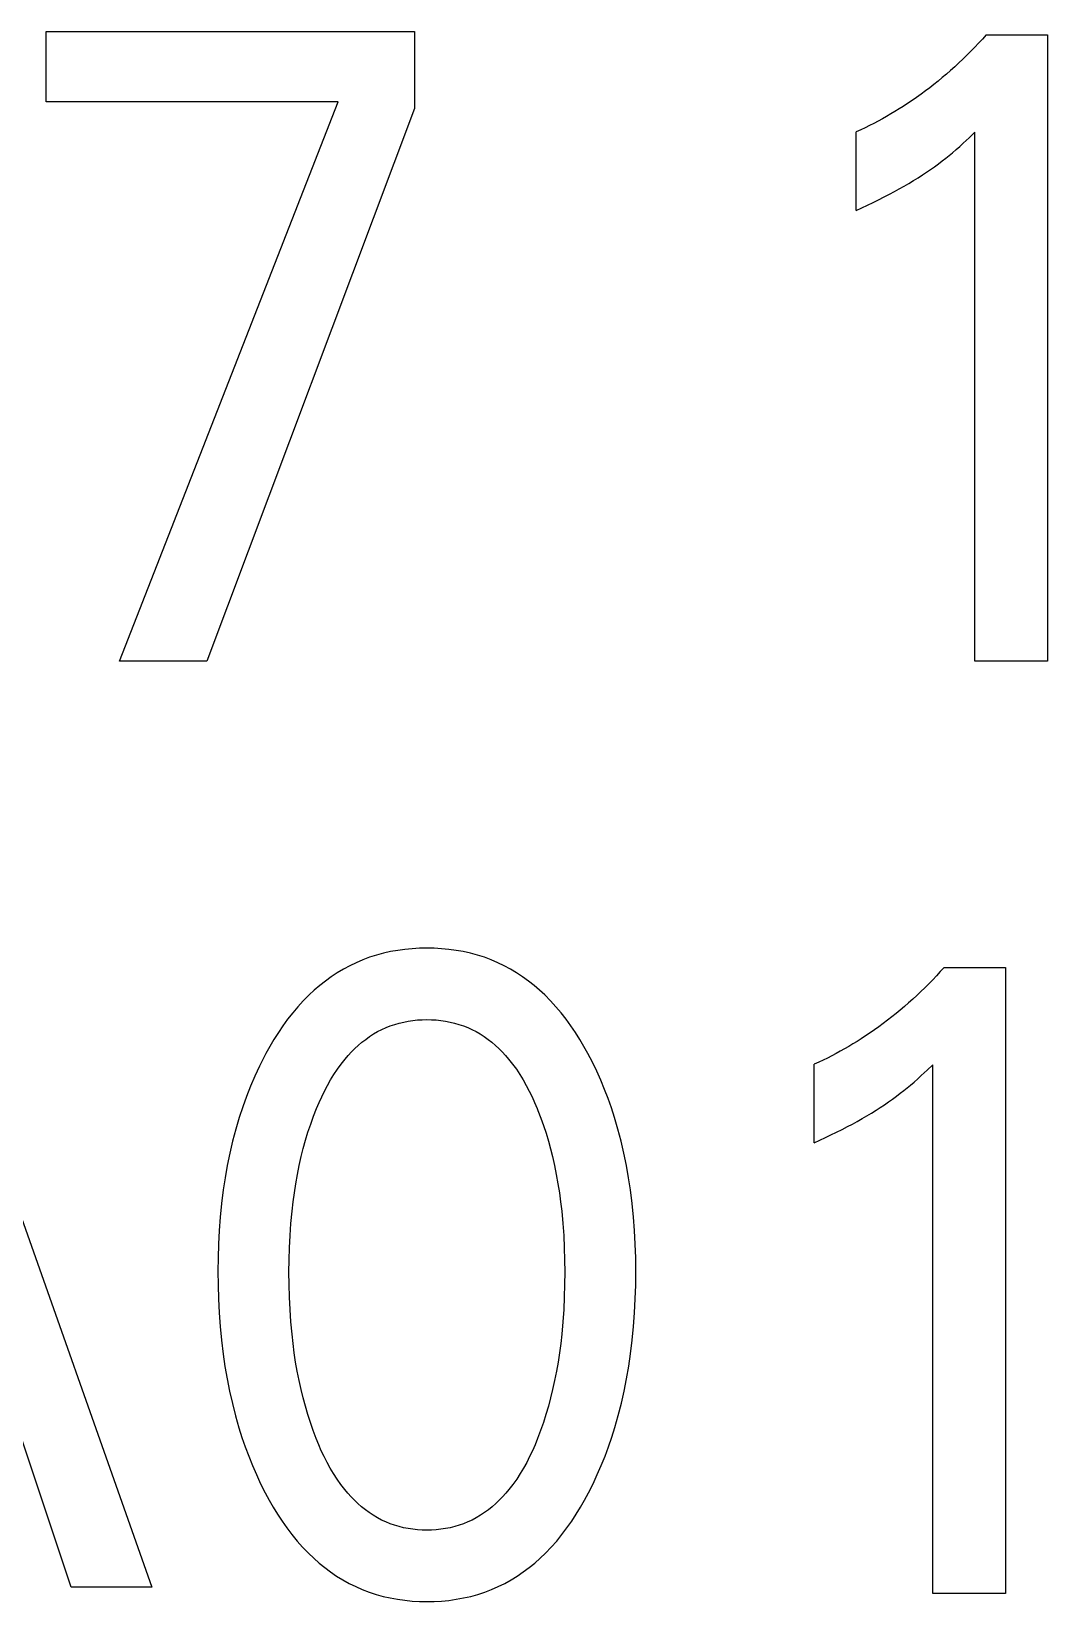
# Model space of a CAD drawing. Extents: x 10 to 879, y 6 to 221.
# Drawn here: x 710.988 to 712.991, y 134.994 to 138.091 of the extents above; entities that cross this region are included whole.
import ezdxf

# ---------------------------------------------------------------- set-up
doc = ezdxf.new("R2010")
doc.units = 0
doc.header["$LTSCALE"] = 5
doc.header["$MEASUREMENT"] = 0
doc.layers.get('0').update_dxf_attribs({"linetype": 'CONTINUOUS'})

msp = doc.modelspace()

# ---------------------------------------------------------------- linework, layer by layer
at = {"color": 7, "linetype": 'Continuous'}
for p, q in [((711.0174, 137.9521), (711.0174, 138.0912)), ((711.0174, 138.0912), (711.7435, 138.0912)), ((711.7435, 138.0912), (711.7435, 137.9389)), ((712.8627, 138.076), (712.8553, 138.0679)), ((712.8701, 138.0842), (712.8627, 138.076)), ((712.8701, 138.0842), (712.9912, 138.0842)), ((712.9912, 138.0842), (712.9912, 136.849)), ((712.8323, 138.0443), (712.8244, 138.0366)), ((712.84, 138.052), (712.8323, 138.0443)), ((712.8477, 138.0599), (712.84, 138.052)), ((712.8553, 138.0679), (712.8477, 138.0599)), ((712.7918, 138.007), (712.7837, 138.0001)), ((712.8001, 138.0142), (712.7918, 138.007)), ((712.8083, 138.0216), (712.8001, 138.0142)), ((712.8164, 138.029), (712.8083, 138.0216)), ((712.8244, 138.0366), (712.8164, 138.029)), ((712.7588, 137.9801), (712.7503, 137.9737)), ((712.7672, 137.9866), (712.7588, 137.9801)), ((712.7755, 137.9933), (712.7672, 137.9866)), ((712.7837, 138.0001), (712.7755, 137.9933)), ((711.5928, 137.9521), (711.0174, 137.9521)), ((711.162, 136.849), (711.5928, 137.9521)), ((712.7154, 137.9491), (712.7065, 137.9433)), ((712.7243, 137.9551), (712.7154, 137.9491)), ((712.733, 137.9611), (712.7243, 137.9551)), ((712.7417, 137.9673), (712.733, 137.9611)), ((712.7503, 137.9737), (712.7417, 137.9673)), ((711.7435, 137.9389), (711.3339, 136.849)), ((712.6571, 137.9142), (712.6486, 137.9098)), ((712.6655, 137.9188), (712.6571, 137.9142)), ((712.6738, 137.9235), (712.6655, 137.9188)), ((712.6821, 137.9283), (712.6738, 137.9235)), ((712.6903, 137.9332), (712.6821, 137.9283)), ((712.6984, 137.9382), (712.6903, 137.9332)), ((712.7065, 137.9433), (712.6984, 137.9382)), ((712.6229, 137.8971), (712.6142, 137.8931)), ((712.6142, 137.7382), (712.6142, 137.8931)), ((712.6315, 137.9012), (712.6229, 137.8971)), ((712.6401, 137.9055), (712.6315, 137.9012)), ((712.6486, 137.9098), (712.6401, 137.9055)), ((712.8367, 137.8814), (712.8481, 137.8922)), ((712.8481, 136.849), (712.8481, 137.8922)), ((712.7971, 137.8465), (712.8037, 137.8519)), ((712.8037, 137.8519), (712.8109, 137.8581)), ((712.8109, 137.8581), (712.8181, 137.8644)), ((712.8181, 137.8644), (712.8251, 137.8707)), ((712.8251, 137.8707), (712.8367, 137.8814)), ((712.7604, 137.8188), (712.7683, 137.8244)), ((712.7683, 137.8244), (712.7761, 137.8301)), ((712.7761, 137.8301), (712.7837, 137.8359)), ((712.7837, 137.8359), (712.7905, 137.8412)), ((712.7905, 137.8412), (712.7971, 137.8465)), ((712.7084, 137.7859), (712.7178, 137.7914)), ((712.7178, 137.7914), (712.7271, 137.797)), ((712.7271, 137.797), (712.7363, 137.8027)), ((712.7363, 137.8027), (712.7444, 137.808)), ((712.7444, 137.808), (712.7524, 137.8133)), ((712.7524, 137.8133), (712.7604, 137.8188)), ((712.6472, 137.7537), (712.6581, 137.7591)), ((712.6581, 137.7591), (712.669, 137.7646)), ((712.669, 137.7646), (712.6798, 137.7702)), ((712.6798, 137.7702), (712.6894, 137.7753)), ((712.6894, 137.7753), (712.6989, 137.7805)), ((712.6989, 137.7805), (712.7084, 137.7859)), ((712.6142, 137.7382), (712.6252, 137.7433)), ((712.6252, 137.7433), (712.6362, 137.7484)), ((712.6362, 137.7484), (712.6472, 137.7537)), ((711.3339, 136.849), (711.162, 136.849)), ((712.9912, 136.849), (712.8481, 136.849)), ((711.6822, 136.2729), (711.6683, 136.2692)), ((711.6962, 136.2761), (711.6822, 136.2729)), ((711.7103, 136.2786), (711.6962, 136.2761)), ((711.7246, 136.2805), (711.7103, 136.2786)), ((711.7389, 136.2819), (711.7246, 136.2805)), ((711.7533, 136.2827), (711.7389, 136.2819)), ((711.7677, 136.283), (711.7533, 136.2827)), ((711.7822, 136.2827), (711.7677, 136.283)), ((711.7966, 136.2819), (711.7822, 136.2827)), ((711.811, 136.2805), (711.7966, 136.2819)), ((711.8253, 136.2786), (711.811, 136.2805)), ((711.8394, 136.2761), (711.8253, 136.2786)), ((711.8535, 136.273), (711.8394, 136.2761)), ((711.8673, 136.2692), (711.8535, 136.273)), ((710.7873, 136.2645), (711.2256, 135.0223)), ((711.6032, 136.2415), (711.5911, 136.2342)), ((711.6156, 136.2482), (711.6032, 136.2415)), ((711.6283, 136.2543), (711.6156, 136.2482)), ((711.6413, 136.2599), (711.6283, 136.2543)), ((711.6547, 136.2649), (711.6413, 136.2599)), ((711.6683, 136.2692), (711.6547, 136.2649)), ((711.881, 136.2649), (711.8673, 136.2692)), ((711.8945, 136.2599), (711.881, 136.2649)), ((711.9074, 136.2543), (711.8945, 136.2599)), ((711.9201, 136.2482), (711.9074, 136.2543)), ((711.9326, 136.2415), (711.9201, 136.2482)), ((711.9447, 136.2342), (711.9326, 136.2415)), ((712.7872, 136.2449), (712.7798, 136.2368)), ((712.7872, 136.2449), (712.9083, 136.2449)), ((712.9083, 136.2449), (712.9083, 135.0098)), ((711.5678, 136.2181), (711.5567, 136.2094)), ((711.5793, 136.2264), (711.5678, 136.2181)), ((711.5911, 136.2342), (711.5793, 136.2264)), ((711.9565, 136.2264), (711.9447, 136.2342)), ((711.968, 136.2182), (711.9565, 136.2264)), ((711.9791, 136.2094), (711.968, 136.2182)), ((712.7572, 136.2128), (712.7494, 136.205)), ((712.7648, 136.2207), (712.7572, 136.2128)), ((712.7724, 136.2287), (712.7648, 136.2207)), ((712.7798, 136.2368), (712.7724, 136.2287)), ((711.5242, 136.1793), (711.5135, 136.1675)), ((711.5355, 136.1906), (711.5242, 136.1793)), ((711.5459, 136.2002), (711.5355, 136.1906)), ((711.5567, 136.2094), (711.5459, 136.2002)), ((711.9899, 136.2002), (711.9791, 136.2094)), ((712.0002, 136.1906), (711.9899, 136.2002)), ((712.0115, 136.1793), (712.0002, 136.1906)), ((712.0222, 136.1675), (712.0115, 136.1793)), ((712.7254, 136.1823), (712.7172, 136.175)), ((712.7335, 136.1898), (712.7254, 136.1823)), ((712.7415, 136.1974), (712.7335, 136.1898)), ((712.7494, 136.205), (712.7415, 136.1974)), ((711.5032, 136.1553), (711.4933, 136.1427)), ((711.5135, 136.1675), (711.5032, 136.1553)), ((712.0325, 136.1553), (712.0222, 136.1675)), ((712.0423, 136.1427), (712.0325, 136.1553)), ((712.6926, 136.1541), (712.6843, 136.1474)), ((712.7008, 136.1609), (712.6926, 136.1541)), ((712.709, 136.1678), (712.7008, 136.1609)), ((712.7172, 136.175), (712.709, 136.1678)), ((711.4839, 136.1297), (711.475, 136.1165)), ((711.4933, 136.1427), (711.4839, 136.1297)), ((711.6626, 136.1137), (711.6707, 136.1184)), ((711.6707, 136.1184), (711.679, 136.1226)), ((711.679, 136.1226), (711.6873, 136.1264)), ((711.6873, 136.1264), (711.6957, 136.1297)), ((711.6957, 136.1297), (711.7044, 136.1327)), ((711.7044, 136.1327), (711.7132, 136.1352)), ((711.7132, 136.1352), (711.7221, 136.1373)), ((711.7221, 136.1373), (711.7311, 136.1391)), ((711.7311, 136.1391), (711.7402, 136.1404)), ((711.7402, 136.1404), (711.7493, 136.1414)), ((711.7493, 136.1414), (711.7585, 136.1419)), ((711.7585, 136.1419), (711.7677, 136.1421)), ((711.7677, 136.1421), (711.7769, 136.1419)), ((711.7769, 136.1419), (711.7861, 136.1414)), ((711.7861, 136.1414), (711.7953, 136.1404)), ((711.7953, 136.1404), (711.8043, 136.1391)), ((711.8043, 136.1391), (711.8134, 136.1373)), ((711.8134, 136.1373), (711.8223, 136.1352)), ((711.8223, 136.1352), (711.831, 136.1327)), ((711.831, 136.1327), (711.8397, 136.1297)), ((711.8397, 136.1297), (711.8482, 136.1264)), ((711.8482, 136.1264), (711.8565, 136.1226)), ((711.8565, 136.1226), (711.8647, 136.1184)), ((711.8647, 136.1184), (711.8728, 136.1137)), ((712.0516, 136.1297), (712.0423, 136.1427)), ((712.0606, 136.1165), (712.0516, 136.1297)), ((712.6502, 136.1219), (712.6414, 136.1158)), ((712.6588, 136.1281), (712.6502, 136.1219)), ((712.6674, 136.1344), (712.6588, 136.1281)), ((712.6759, 136.1409), (712.6674, 136.1344)), ((712.6843, 136.1474), (712.6759, 136.1409)), ((711.4583, 136.0892), (711.4505, 136.0752)), ((711.4664, 136.103), (711.4583, 136.0892)), ((711.475, 136.1165), (711.4664, 136.103)), ((711.6257, 136.0849), (711.6326, 136.0913)), ((711.6326, 136.0913), (711.6398, 136.0974)), ((711.6398, 136.0974), (711.6471, 136.1031)), ((711.6471, 136.1031), (711.6548, 136.1086)), ((711.6548, 136.1086), (711.6626, 136.1137)), ((711.8728, 136.1137), (711.8807, 136.1086)), ((711.8807, 136.1086), (711.8883, 136.1031)), ((711.8883, 136.1031), (711.8957, 136.0974)), ((711.8957, 136.0974), (711.9028, 136.0913)), ((711.9028, 136.0913), (711.9097, 136.0849)), ((712.0691, 136.1029), (712.0606, 136.1165)), ((712.0772, 136.0892), (712.0691, 136.1029)), ((712.0849, 136.0752), (712.0772, 136.0892)), ((712.5992, 136.0891), (712.5909, 136.0843)), ((712.6074, 136.094), (712.5992, 136.0891)), ((712.6156, 136.099), (712.6074, 136.094)), ((712.6237, 136.1041), (712.6156, 136.099)), ((712.6326, 136.1099), (712.6237, 136.1041)), ((712.6414, 136.1158), (712.6326, 136.1099)), ((711.4477, 136.0699), (711.4378, 136.0504)), ((711.4505, 136.0752), (711.4477, 136.0699)), ((711.5987, 136.0544), (711.6065, 136.0642)), ((711.6065, 136.0642), (711.6127, 136.0713)), ((711.6127, 136.0713), (711.6191, 136.0782)), ((711.6191, 136.0782), (711.6257, 136.0849)), ((711.9097, 136.0849), (711.9164, 136.0782)), ((711.9164, 136.0782), (711.9228, 136.0713)), ((711.9228, 136.0713), (711.9289, 136.0642)), ((711.9289, 136.0642), (711.9367, 136.0544)), ((712.094, 136.0578), (712.0849, 136.0752)), ((712.1025, 136.0402), (712.094, 136.0578)), ((712.54, 136.0579), (712.5313, 136.0539)), ((712.5486, 136.062), (712.54, 136.0579)), ((712.5572, 136.0662), (712.5486, 136.062)), ((712.5657, 136.0706), (712.5572, 136.0662)), ((712.5742, 136.075), (712.5657, 136.0706)), ((712.5826, 136.0796), (712.5742, 136.075)), ((712.5909, 136.0843), (712.5826, 136.0796)), ((711.4286, 136.0307), (711.42, 136.0107)), ((711.4378, 136.0504), (711.4286, 136.0307)), ((711.5779, 136.0232), (711.5844, 136.0339)), ((711.5844, 136.0339), (711.5913, 136.0443)), ((711.5913, 136.0443), (711.5987, 136.0544)), ((711.9367, 136.0544), (711.9441, 136.0443)), ((711.9441, 136.0443), (711.951, 136.0339)), ((711.951, 136.0339), (711.9575, 136.0232)), ((712.1104, 136.0224), (712.1025, 136.0402)), ((712.5313, 135.899), (712.5313, 136.0539)), ((712.7281, 136.0189), (712.7352, 136.0251)), ((712.7352, 136.0251), (712.7423, 136.0315)), ((712.7423, 136.0315), (712.7538, 136.0422)), ((712.7538, 136.0422), (712.7652, 136.053)), ((712.7652, 135.0098), (712.7652, 136.053)), ((711.42, 136.0107), (711.412, 135.9904)), ((711.5605, 135.9899), (711.5659, 136.0012)), ((711.5659, 136.0012), (711.5717, 136.0123)), ((711.5717, 136.0123), (711.5779, 136.0232)), ((711.9575, 136.0232), (711.9637, 136.0123)), ((711.9637, 136.0123), (711.9695, 136.0012)), ((711.9695, 136.0012), (711.975, 135.9899)), ((712.1179, 136.0044), (712.1104, 136.0224)), ((712.1249, 135.9862), (712.1179, 136.0044)), ((712.6932, 135.9908), (712.7009, 135.9967)), ((712.7009, 135.9967), (712.7076, 136.0019)), ((712.7076, 136.0019), (712.7142, 136.0073)), ((712.7142, 136.0073), (712.7208, 136.0127)), ((712.7208, 136.0127), (712.7281, 136.0189)), ((711.4047, 135.9699), (711.3979, 135.9492)), ((711.412, 135.9904), (711.4047, 135.9699)), ((711.5443, 135.9514), (711.5504, 135.9669)), ((711.5504, 135.9669), (711.5553, 135.9785)), ((711.5553, 135.9785), (711.5605, 135.9899)), ((711.975, 135.9899), (711.9801, 135.9785)), ((711.9801, 135.9785), (711.985, 135.9669)), ((711.985, 135.9669), (711.9867, 135.9628)), ((711.9867, 135.9628), (711.9924, 135.9479)), ((712.1315, 135.9678), (712.1249, 135.9862)), ((712.1375, 135.9492), (712.1315, 135.9678)), ((712.6442, 135.9578), (712.6534, 135.9635)), ((712.6534, 135.9635), (712.6615, 135.9687)), ((712.6615, 135.9687), (712.6696, 135.9741)), ((712.6696, 135.9741), (712.6775, 135.9796)), ((712.6775, 135.9796), (712.6854, 135.9851)), ((712.6854, 135.9851), (712.6932, 135.9908)), ((711.3979, 135.9492), (711.391, 135.9258)), ((711.5334, 135.92), (711.5387, 135.9358)), ((711.5387, 135.9358), (711.5443, 135.9514)), ((711.9924, 135.9479), (711.9977, 135.933)), ((711.9977, 135.933), (712.0026, 135.9179)), ((712.1444, 135.9258), (712.1375, 135.9492)), ((712.5969, 135.9309), (712.6065, 135.9361)), ((712.6065, 135.9361), (712.616, 135.9413)), ((712.616, 135.9413), (712.6255, 135.9467)), ((712.6255, 135.9467), (712.6349, 135.9521)), ((712.6349, 135.9521), (712.6442, 135.9578)), ((711.3847, 135.9021), (711.3792, 135.8783)), ((711.391, 135.9258), (711.3847, 135.9021)), ((711.5242, 135.8881), (711.5286, 135.9041)), ((711.5286, 135.9041), (711.5334, 135.92)), ((712.0026, 135.9179), (712.0072, 135.9026)), ((712.0072, 135.9026), (712.0114, 135.8873)), ((712.1507, 135.9021), (712.1444, 135.9258)), ((712.1562, 135.8783), (712.1507, 135.9021)), ((712.5313, 135.899), (712.5423, 135.904)), ((712.5423, 135.904), (712.5533, 135.9092)), ((712.5533, 135.9092), (712.5643, 135.9145)), ((712.5643, 135.9145), (712.5752, 135.9198)), ((712.5752, 135.9198), (712.5861, 135.9253)), ((712.5861, 135.9253), (712.5969, 135.9309)), ((711.3792, 135.8783), (711.3743, 135.8543)), ((711.5161, 135.8542), (711.5201, 135.8719)), ((711.5201, 135.8719), (711.5242, 135.8881)), ((712.0114, 135.8873), (712.0153, 135.8719)), ((712.0153, 135.8719), (712.0193, 135.8542)), ((712.1611, 135.8543), (712.1562, 135.8783)), ((711.3743, 135.8543), (711.37, 135.8302)), ((711.5125, 135.8363), (711.5161, 135.8542)), ((712.0193, 135.8542), (712.0229, 135.8363)), ((712.1654, 135.8302), (712.1611, 135.8543)), ((711.37, 135.8302), (711.3664, 135.806)), ((711.5065, 135.8004), (711.5093, 135.8184)), ((711.5093, 135.8184), (711.5125, 135.8363)), ((712.0229, 135.8363), (712.0261, 135.8184)), ((712.0261, 135.8184), (712.0289, 135.8004)), ((712.1691, 135.806), (712.1654, 135.8302)), ((711.363, 135.7794), (711.3604, 135.7527)), ((711.3664, 135.806), (711.363, 135.7794)), ((711.502, 135.7642), (711.5041, 135.7823)), ((711.5041, 135.7823), (711.5065, 135.8004)), ((712.0289, 135.8004), (712.0314, 135.7823)), ((712.0314, 135.7823), (712.0335, 135.7642)), ((712.1724, 135.7794), (712.1691, 135.806)), ((712.175, 135.7527), (712.1724, 135.7794)), ((711.3604, 135.7527), (711.3584, 135.726)), ((711.4997, 135.7402), (711.502, 135.7642)), ((712.0335, 135.7642), (712.0357, 135.7402)), ((712.1771, 135.726), (712.175, 135.7527)), ((711.3584, 135.726), (711.357, 135.6992)), ((711.4968, 135.6921), (711.498, 135.7162)), ((711.498, 135.7162), (711.4997, 135.7402)), ((712.0357, 135.7402), (712.0374, 135.7162)), ((712.0374, 135.7162), (712.0386, 135.6921)), ((712.1785, 135.6992), (712.1771, 135.726)), ((711.357, 135.6992), (711.3561, 135.6724)), ((711.4961, 135.668), (711.4968, 135.6921)), ((712.0386, 135.6921), (712.0393, 135.668)), ((712.1793, 135.6724), (712.1785, 135.6992)), ((711.3561, 135.6724), (711.3558, 135.6456)), ((711.4959, 135.6438), (711.4961, 135.668)), ((712.0393, 135.668), (712.0395, 135.6438)), ((712.1796, 135.6456), (712.1793, 135.6724)), ((711.3558, 135.6456), (711.3561, 135.6183)), ((711.4961, 135.6194), (711.4959, 135.6438)), ((712.0395, 135.6438), (712.0393, 135.6194)), ((712.1793, 135.6184), (712.1796, 135.6456)), ((711.3561, 135.6183), (711.3569, 135.5911)), ((711.3569, 135.5911), (711.3583, 135.5638)), ((711.4968, 135.5949), (711.4961, 135.6194)), ((711.498, 135.5704), (711.4968, 135.5949)), ((712.0386, 135.5949), (712.0375, 135.5704)), ((712.0393, 135.6194), (712.0386, 135.5949)), ((712.1771, 135.564), (712.1785, 135.5912)), ((712.1785, 135.5912), (712.1793, 135.6184)), ((711.3583, 135.5638), (711.3603, 135.5366)), ((711.4996, 135.546), (711.498, 135.5704)), ((712.0375, 135.5704), (712.0358, 135.546)), ((712.1751, 135.5369), (712.1771, 135.564)), ((711.3603, 135.5366), (711.3629, 135.5095)), ((711.5019, 135.5217), (711.4996, 135.546)), ((712.0358, 135.546), (712.0335, 135.5217)), ((712.1725, 135.5098), (712.1751, 135.5369)), ((711.3629, 135.5095), (711.3662, 135.4824)), ((711.5039, 135.5033), (711.5019, 135.5217)), ((711.5064, 135.4849), (711.5039, 135.5033)), ((712.0315, 135.5033), (712.0291, 135.4849)), ((712.0335, 135.5217), (712.0315, 135.5033)), ((712.1692, 135.4828), (712.1725, 135.5098)), ((711.3662, 135.4824), (711.3698, 135.4579)), ((711.5091, 135.4666), (711.5064, 135.4849)), ((711.5123, 135.4484), (711.5091, 135.4666)), ((712.0263, 135.4666), (712.0231, 135.4484)), ((712.0291, 135.4849), (712.0263, 135.4666)), ((712.1656, 135.4582), (712.1692, 135.4828)), ((711.3698, 135.4579), (711.374, 135.4334)), ((711.5158, 135.4303), (711.5123, 135.4484)), ((712.0231, 135.4484), (712.0196, 135.4303)), ((712.1614, 135.4338), (712.1656, 135.4582)), ((711.374, 135.4334), (711.3788, 135.409)), ((711.3788, 135.409), (711.3843, 135.3848)), ((711.5198, 135.4122), (711.5158, 135.4303)), ((711.5238, 135.3958), (711.5198, 135.4122)), ((712.0156, 135.4122), (712.0116, 135.3958)), ((712.0196, 135.4303), (712.0156, 135.4122)), ((712.1511, 135.3852), (712.1566, 135.4094)), ((712.1566, 135.4094), (712.1614, 135.4338)), ((711.3843, 135.3848), (711.3904, 135.3607)), ((711.5282, 135.3795), (711.5238, 135.3958)), ((711.5329, 135.3633), (711.5282, 135.3795)), ((712.0073, 135.3795), (712.0025, 135.3633)), ((712.0116, 135.3958), (712.0073, 135.3795)), ((712.145, 135.3611), (712.1511, 135.3852)), ((711.0666, 135.0223), (710.9591, 135.3463)), ((711.3904, 135.3607), (711.3972, 135.3369)), ((711.5381, 135.3472), (711.5329, 135.3633)), ((711.5436, 135.3313), (711.5381, 135.3472)), ((711.9974, 135.3472), (711.9918, 135.3313)), ((712.0025, 135.3633), (711.9974, 135.3472)), ((712.1382, 135.3373), (712.145, 135.3611)), ((711.3972, 135.3369), (711.4032, 135.3181)), ((711.4032, 135.3181), (711.4096, 135.2994)), ((711.5497, 135.3155), (711.5436, 135.3313)), ((711.5545, 135.3036), (711.5497, 135.3155)), ((711.9858, 135.3155), (711.9809, 135.3036)), ((711.9918, 135.3313), (711.9858, 135.3155)), ((712.1258, 135.2997), (712.1322, 135.3184)), ((712.1322, 135.3184), (712.1382, 135.3373)), ((711.4096, 135.2994), (711.4165, 135.2809)), ((711.4165, 135.2809), (711.4238, 135.2626)), ((711.5597, 135.2918), (711.5545, 135.3036)), ((711.5651, 135.2802), (711.5597, 135.2918)), ((711.9758, 135.2918), (711.9703, 135.2802)), ((711.9809, 135.3036), (711.9758, 135.2918)), ((712.1116, 135.2628), (712.1189, 135.2811)), ((712.1189, 135.2811), (712.1258, 135.2997)), ((711.4238, 135.2626), (711.4317, 135.2445)), ((711.5709, 135.2688), (711.5651, 135.2802)), ((711.5771, 135.2576), (711.5709, 135.2688)), ((711.5836, 135.2466), (711.5771, 135.2576)), ((711.9583, 135.2576), (711.9518, 135.2466)), ((711.9645, 135.2688), (711.9583, 135.2576)), ((711.9703, 135.2802), (711.9645, 135.2688)), ((712.1037, 135.2446), (712.1116, 135.2628)), ((711.4317, 135.2445), (711.4401, 135.2266)), ((711.4401, 135.2266), (711.449, 135.2089)), ((711.5906, 135.2358), (711.5836, 135.2466)), ((711.598, 135.2254), (711.5906, 135.2358)), ((711.6059, 135.2152), (711.598, 135.2254)), ((711.9374, 135.2254), (711.9296, 135.2152)), ((711.9448, 135.2358), (711.9374, 135.2254)), ((711.9518, 135.2466), (711.9448, 135.2358)), ((712.0864, 135.2089), (712.0953, 135.2267)), ((712.0953, 135.2267), (712.1037, 135.2446)), ((711.449, 135.2089), (711.4567, 135.1945)), ((711.4567, 135.1945), (711.4649, 135.1803)), ((711.612, 135.2079), (711.6059, 135.2152)), ((711.6184, 135.2008), (711.612, 135.2079)), ((711.625, 135.194), (711.6184, 135.2008)), ((711.6319, 135.1874), (711.625, 135.194)), ((711.9104, 135.194), (711.9035, 135.1874)), ((711.917, 135.2008), (711.9104, 135.194)), ((711.9234, 135.2079), (711.917, 135.2008)), ((711.9296, 135.2152), (711.9234, 135.2079)), ((712.0706, 135.1803), (712.0787, 135.1945)), ((712.0787, 135.1945), (712.0864, 135.2089)), ((711.4649, 135.1803), (711.4734, 135.1663)), ((711.4734, 135.1663), (711.4823, 135.1526)), ((711.6391, 135.1811), (711.6319, 135.1874)), ((711.6465, 135.1752), (711.6391, 135.1811)), ((711.6542, 135.1696), (711.6465, 135.1752)), ((711.6621, 135.1643), (711.6542, 135.1696)), ((711.6702, 135.1595), (711.6621, 135.1643)), ((711.6785, 135.155), (711.6702, 135.1595)), ((711.8652, 135.1595), (711.8569, 135.155)), ((711.8734, 135.1643), (711.8652, 135.1595)), ((711.8813, 135.1696), (711.8734, 135.1643)), ((711.8889, 135.1752), (711.8813, 135.1696)), ((711.8963, 135.1811), (711.8889, 135.1752)), ((711.9035, 135.1874), (711.8963, 135.1811)), ((712.0532, 135.1527), (712.0621, 135.1663)), ((712.0621, 135.1663), (712.0706, 135.1803)), ((711.4823, 135.1526), (711.4918, 135.1393)), ((711.4918, 135.1393), (711.5016, 135.1262)), ((711.5016, 135.1262), (711.512, 135.1136)), ((711.6868, 135.1512), (711.6785, 135.155)), ((711.6954, 135.1477), (711.6868, 135.1512)), ((711.704, 135.1447), (711.6954, 135.1477)), ((711.7128, 135.1421), (711.704, 135.1447)), ((711.7218, 135.1399), (711.7128, 135.1421)), ((711.7308, 135.1381), (711.7218, 135.1399)), ((711.74, 135.1368), (711.7308, 135.1381)), ((711.7492, 135.1358), (711.74, 135.1368)), ((711.7584, 135.1352), (711.7492, 135.1358)), ((711.7677, 135.135), (711.7584, 135.1352)), ((711.777, 135.1352), (711.7677, 135.135)), ((711.7862, 135.1358), (711.777, 135.1352)), ((711.7954, 135.1368), (711.7862, 135.1358)), ((711.8046, 135.1381), (711.7954, 135.1368)), ((711.8136, 135.1399), (711.8046, 135.1381)), ((711.8226, 135.1421), (711.8136, 135.1399)), ((711.8314, 135.1447), (711.8226, 135.1421)), ((711.8401, 135.1477), (711.8314, 135.1447)), ((711.8486, 135.1512), (711.8401, 135.1477)), ((711.8569, 135.155), (711.8486, 135.1512)), ((712.0237, 135.1136), (712.034, 135.1262)), ((712.034, 135.1262), (712.0439, 135.1393)), ((712.0439, 135.1393), (712.0532, 135.1527)), ((711.512, 135.1136), (711.5228, 135.1014)), ((711.5228, 135.1014), (711.5342, 135.0896)), ((712.0016, 135.0896), (712.0129, 135.1014)), ((712.0129, 135.1014), (712.0237, 135.1136)), ((711.5342, 135.0896), (711.5446, 135.0797)), ((711.5446, 135.0797), (711.5553, 135.0702)), ((711.5553, 135.0702), (711.5665, 135.0612)), ((711.9693, 135.0612), (711.9804, 135.0702)), ((711.9804, 135.0702), (711.9912, 135.0797)), ((711.9912, 135.0797), (712.0016, 135.0896)), ((711.5665, 135.0612), (711.578, 135.0527)), ((711.578, 135.0527), (711.5899, 135.0446)), ((711.5899, 135.0446), (711.6021, 135.0371)), ((711.6021, 135.0371), (711.6146, 135.0301)), ((711.9212, 135.0301), (711.9337, 135.0371)), ((711.9337, 135.0371), (711.9459, 135.0446)), ((711.9459, 135.0446), (711.9578, 135.0526)), ((711.9578, 135.0526), (711.9693, 135.0612)), ((711.2256, 135.0223), (711.0666, 135.0223)), ((711.6146, 135.0301), (711.6274, 135.0237)), ((711.6274, 135.0237), (711.6404, 135.018)), ((711.6404, 135.018), (711.6539, 135.0128)), ((711.6539, 135.0128), (711.6676, 135.0084)), ((711.6676, 135.0084), (711.6815, 135.0045)), ((711.6815, 135.0045), (711.6956, 135.0013)), ((711.84, 135.0013), (711.8541, 135.0045)), ((711.8541, 135.0045), (711.8681, 135.0083)), ((711.8681, 135.0083), (711.8818, 135.0128)), ((711.8818, 135.0128), (711.8953, 135.018)), ((711.8953, 135.018), (711.9084, 135.0237)), ((711.9084, 135.0237), (711.9212, 135.0301)), ((712.9083, 135.0098), (712.7652, 135.0098)), ((711.6956, 135.0013), (711.7099, 134.9987)), ((711.7099, 134.9987), (711.7242, 134.9967)), ((711.7242, 134.9967), (711.7387, 134.9953)), ((711.7387, 134.9953), (711.7532, 134.9944)), ((711.7532, 134.9944), (711.7677, 134.9941)), ((711.7677, 134.9941), (711.7823, 134.9944)), ((711.7823, 134.9944), (711.7968, 134.9952)), ((711.7968, 134.9952), (711.8113, 134.9966)), ((711.8113, 134.9966), (711.8257, 134.9986)), ((711.8257, 134.9986), (711.84, 135.0013))]:
    msp.add_line(p, q, dxfattribs=at)

doc.saveas('drawing.dxf')
